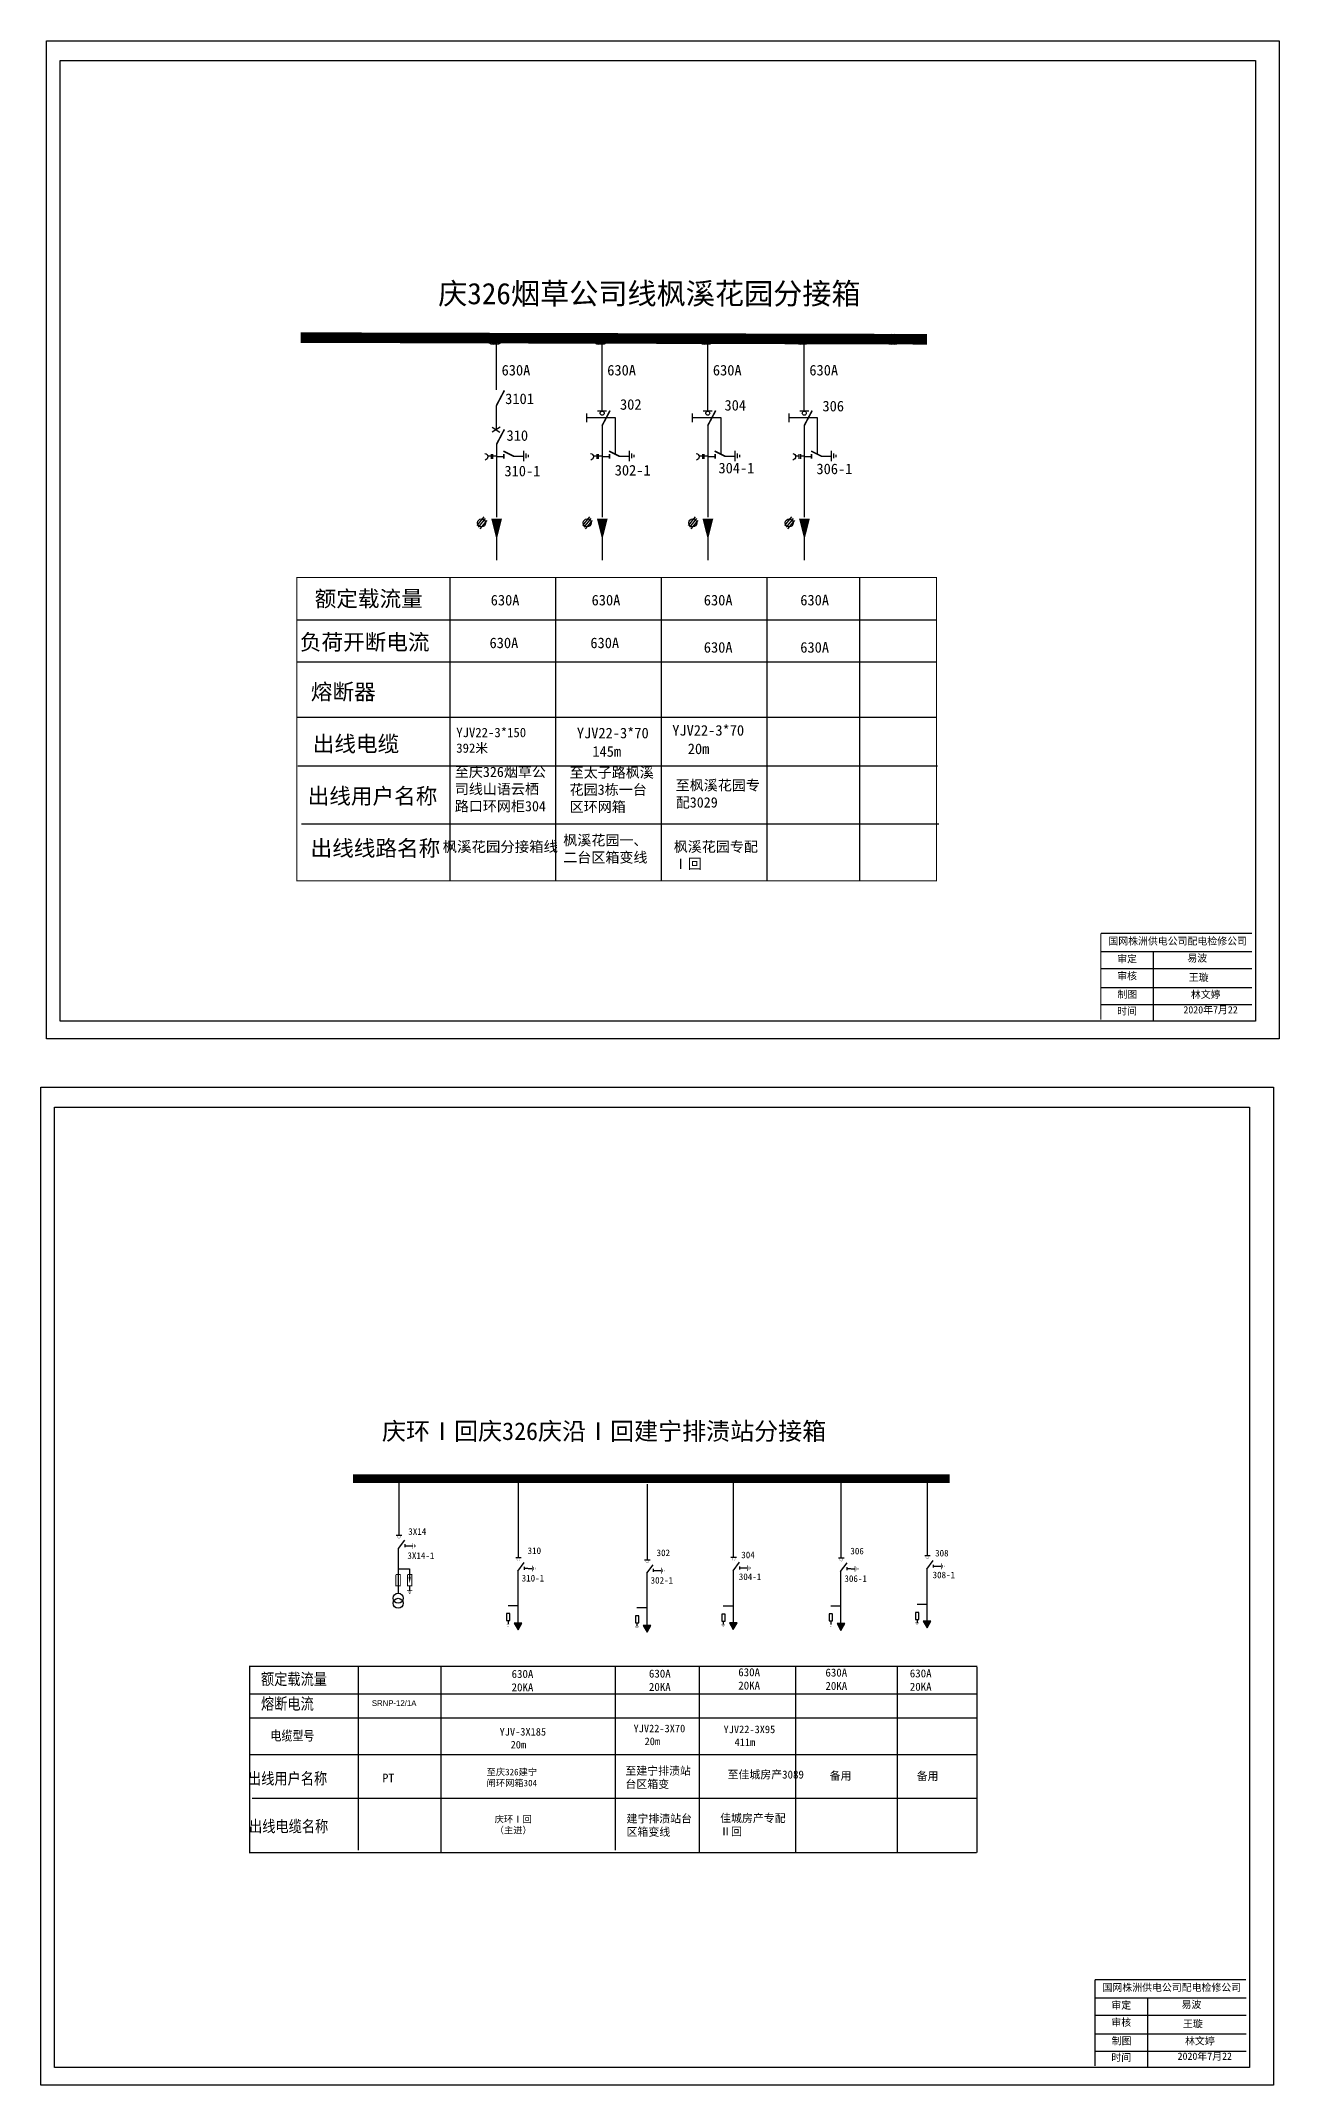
# Model space of a CAD drawing. Extents: x 386 to 1552, y -580 to 143.
# Drawn here: x 984.1 to 1265.4, y -346.5 to 117.8 of the extents above; entities that cross this region are included whole.
import ezdxf

# ---------------------------------------------------------------- set-up
doc = ezdxf.new("R2010")
doc.units = 0
doc.header["$LTSCALE"] = 0.774411
doc.linetypes.add('ACAD_ISO02W100', pattern=[15, 12, -3])
doc.layers.get('0').update_dxf_attribs({"linetype": 'CONTINUOUS'})
doc.layers.add('2', color=7, linetype='CONTINUOUS')
doc.layers.add('MiniCADLayer', color=7, linetype='CONTINUOUS', lineweight=20)
doc.styles.add('HZ', font='simkai.ttf')
doc.styles.add('hztxt_txtstyle_0.00_0_0', font='', dxfattribs={"bigfont": 'hztxt.shx'})
doc.styles.add('hztxt_txtstyle_1.32_0_0', font='', dxfattribs={"height": 1.32257, "bigfont": 'hztxt.shx'})
doc.styles.add('hztxt_txtstyle_2.50_0_0', font='', dxfattribs={"height": 2.5, "bigfont": 'hztxt.shx'})
doc.styles.add('hztxt_txtstyle_3.00_0_0', font='', dxfattribs={"height": 3, "bigfont": 'hztxt.shx'})
doc.styles.add('KaiTi_GB2312_txtstyle_2.00_0_0', font='simkai_0.ttf', dxfattribs={"height": 2})
doc.styles.get("Standard").update_dxf_attribs({"font": '', "height": 2.5})
doc.styles.add('STYLE1', font='txt.shx', dxfattribs={"height": 2.6})
doc.styles.add('字体', font='simkai_0.ttf', dxfattribs={"height": 2.5})
doc.styles.add('楷体_GB2312_txtstyle_3.00_0_0', font='simkai_0.ttf', dxfattribs={"height": 3})
doc.styles.get('hztxt_txtstyle_0.00_0_0').set_extended_font_data('hztxt')
doc.styles.get('hztxt_txtstyle_1.32_0_0').set_extended_font_data('hztxt')
doc.styles.get('hztxt_txtstyle_2.50_0_0').set_extended_font_data('hztxt')
doc.styles.get('hztxt_txtstyle_3.00_0_0').set_extended_font_data('hztxt')
doc.styles.get('Standard').set_extended_font_data('SimSun')

# ---------------------------------------------------------------- blocks, each defined once
blk = doc.blocks.new('JD')
for points in [[(-2, 0.2), (-2, -0.2), (2, 0.2), (2, -0.2)], [(1, -1.2), (1, -0.8), (-1, -1.2), (-1, -0.8)], [(-0.5, -1.8), (-0.5, -2.2), (0.5, -1.8), (0.5, -2.2)]]:
    blk.add_trace(points)

msp = doc.modelspace()

# ---------------------------------------------------------------- hatches: boundary and pattern name
for points in [[(1185.41, -242.65), (1186.29, -241.13), (1184.53, -241.13)], [(1092.5, -243.12), (1093.37, -241.6), (1091.62, -241.6)], [(1121.79, -243.61), (1122.67, -242.09), (1120.91, -242.09)], [(1141.38, -243.05), (1142.26, -241.53), (1140.5, -241.53)], [(1165.82, -243.21), (1166.7, -241.69), (1164.95, -241.69)]]:
    msp.add_hatch(color=0).paths.add_polyline_path(points)

# ---------------------------------------------------------------- linework, layer by layer
for p, q in [((1087.51, 48.81), (1087.51, 38.55)), ((1111.51, 48.81), (1111.51, 33.8)), ((1135.51, 48.81), (1135.51, 33.8)), ((1157.43, 48.81), (1157.43, 33.8)), ((1087.51, 35), (1087.51, 29.53)), ((1111.58, 30.52), (1111.58, 9.62)), ((1135.58, 30.52), (1135.58, 9.62)), ((1157.5, 30.52), (1157.5, 9.62)), ((1087.58, 26.31), (1087.58, 9.62)), ((1087.58, 23.44), (1089.24, 23.44)), ((1091.41, 23.48), (1093.67, 23.48)), ((1111.58, 23.44), (1113.24, 23.44)), ((1115.41, 23.48), (1117.67, 23.48)), ((1135.58, 23.44), (1137.24, 23.44)), ((1139.41, 23.48), (1141.67, 23.48)), ((1157.5, 23.44), (1159.16, 23.44)), ((1161.33, 23.48), (1163.59, 23.48)), ((1084.68, 9.67), (1083.09, 7.77)), ((1085.03, 9.3), (1083.44, 7.39)), ((1108.68, 9.67), (1107.09, 7.77)), ((1109.03, 9.3), (1107.44, 7.39)), ((1132.68, 9.67), (1131.09, 7.77)), ((1133.03, 9.3), (1131.44, 7.39)), ((1154.6, 9.67), (1153.01, 7.77)), ((1154.96, 9.3), (1153.36, 7.39)), ((1085.35, 8.91), (1083.76, 7)), ((1087.57, 8.41), (1087.57, -0.1)), ((1109.35, 8.91), (1107.76, 7)), ((1111.57, 8.41), (1111.57, -0.1)), ((1133.35, 8.91), (1131.76, 7)), ((1135.57, 8.41), (1135.57, -0.1)), ((1155.27, 8.91), (1153.68, 7)), ((1157.49, 8.41), (1157.49, -0.1)), ((1076.98, -4.06), (1076.98, -73)), ((1076.98, -4.06), (1076.98, -73)), ((1100.98, -4.06), (1100.98, -73)), ((1124.98, -4.06), (1124.98, -73)), ((1148.98, -4.06), (1148.98, -73)), ((1148.98, -4.06), (1148.98, -73)), ((1170.07, -4.06), (1170.07, -73)), ((1065.36, -208.74, -0.06), (1065.36, -221.63, -0.06)), ((1090.21, -237.54), (1092.37, -237.54)), ((1090.21, -241), (1090.21, -241.76)), ((1119.5, -238.02), (1121.66, -238.03)), ((1139.11, -237.67), (1141.27, -237.67)), ((1139.11, -241.13), (1139.11, -241.89)), ((1163.54, -237.62), (1165.69, -237.63)), ((1163.54, -241.08), (1163.54, -241.85)), ((1183.14, -237.27), (1185.3, -237.27)), ((1183.14, -240.73), (1183.14, -241.49)), ((1119.5, -241.48), (1119.5, -242.25)), ((1031.4, -251.38, -0.06), (1196.75, -251.38, -0.06)), ((1031.55, -293.68, -0.06), (1031.55, -251.38, -0.06)), ((1056.17, -251.58, -0.06), (1056.17, -293.14, -0.06)), ((1074.96, -251.58, -0.06), (1074.96, -293.77, -0.06)), ((1114.57, -251.58, -0.06), (1114.57, -293.14, -0.06)), ((1133.6, -251.58, -0.06), (1133.6, -293.68, -0.06)), ((1155.54, -251.58, -0.06), (1155.54, -293.68, -0.06)), ((1178.59, -251.58, -0.06), (1178.59, -293.68, -0.06)), ((1196.71, -251.58, -0.06), (1196.71, -293.68, -0.06)), ((1031.4, -257.62, -0.06), (1196.71, -257.62, -0.06)), ((1031.7, -263.12, -0.06), (1196.71, -263.12, -0.06)), ((1031.7, -271.39, -0.06), (1196.71, -271.39, -0.06)), ((1196.71, -281.38, -0.06), (1032.06, -281.38, -0.06)), ((1196.64, -293.76, -0.06), (1031.4, -293.76, -0.06))]:
    msp.add_line(p, q)
at = {"color": 0, "linetype": 'Continuous'}
for p, q in [((1086.62, 30.1), (1088.32, 28.95)), ((1088.39, 30.09), (1086.62, 28.93))]:
    msp.add_line(p, q, dxfattribs=at)
at = {"linetype": 'Continuous'}
for p, q in [((1093.73, 24.66), (1093.73, 22.38)), ((1094.26, 24.07), (1094.26, 23.02)), ((1094.79, 23.77), (1094.79, 23.28)), ((1117.73, 24.66), (1117.73, 22.38)), ((1118.26, 24.07), (1118.26, 23.02)), ((1118.79, 23.77), (1118.79, 23.28)), ((1141.73, 24.66), (1141.73, 22.38)), ((1142.26, 24.07), (1142.26, 23.02)), ((1142.79, 23.77), (1142.79, 23.28)), ((1163.65, 24.66), (1163.65, 22.38)), ((1164.18, 24.07), (1164.18, 23.02)), ((1164.71, 23.77), (1164.71, 23.28)), ((1042.23, -13.66), (1187.56, -13.66)), ((1042.23, -23.26), (1187.56, -23.26)), ((1042.23, -35.76), (1187.56, -35.76)), ((1042.45, -46.88), (1187.77, -46.88)), ((1043.25, -60.01), (1188.1, -60.01)), ((1224.9, -89.01), (1259.19, -89.01)), ((1236.8, -89.02), (1236.8, -104.59)), ((1224.9, -92.92), (1259.19, -92.92)), ((1224.9, -97.18), (1259.19, -97.18)), ((1224.9, -101.08), (1259.19, -101.08)), ((1223.59, -326.69), (1257.87, -326.69)), ((1235.49, -326.69), (1235.49, -342.27)), ((1223.59, -330.59), (1257.87, -330.59)), ((1223.59, -334.85), (1257.87, -334.85)), ((1223.59, -338.76), (1257.87, -338.76))]:
    msp.add_line(p, q, dxfattribs=at)
at = {"color": 7}
for p, q in [((1092.57, -226.69, -0.06), (1092.57, -209.55, -0.06)), ((1121.87, -227.17, -0.06), (1121.87, -210.03, -0.06)), ((1141.45, -226.62, -0.06), (1141.45, -209.41, -0.06)), ((1165.9, -226.77, -0.06), (1165.9, -209.63, -0.06)), ((1185.49, -226.22, -0.06), (1185.49, -209.01, -0.06))]:
    msp.add_line(p, q, dxfattribs=at)
at = {"color": 0}
for p, q in [((1064.8, -221.57, -0.06), (1066.07, -221.57, -0.06)), ((1065.22, -224.64, -0.06), (1065.22, -234.85, -0.06)), ((1066.73, -223.66, -0.06), (1066.73, -224.32, -0.06)), ((1066.75, -224, -0.06), (1067.59, -224, -0.06)), ((1067.68, -224.02, -0.06), (1068.56, -224.02, -0.06)), ((1091.94, -226.69, -0.06), (1093.21, -226.69, -0.06)), ((1121.24, -227.17, -0.06), (1122.51, -227.17, -0.06)), ((1140.83, -226.62, -0.06), (1142.09, -226.62, -0.06)), ((1165.27, -226.77, -0.06), (1166.54, -226.77, -0.06)), ((1184.86, -226.22, -0.06), (1186.13, -226.22, -0.06)), ((1065.21, -229.22, -0.06), (1067.85, -229.22, -0.06)), ((1067.85, -229.22, -0.06), (1067.85, -231.15, -0.06)), ((1092.44, -229.76, -0.06), (1092.44, -241.87, -0.06)), ((1093.87, -228.78, -0.06), (1093.87, -229.44, -0.06)), ((1093.89, -229.11, -0.06), (1094.73, -229.11, -0.06)), ((1094.81, -229.13, -0.06), (1095.7, -229.13, -0.06)), ((1121.73, -230.25, -0.06), (1121.73, -242.36, -0.06)), ((1123.17, -229.26, -0.06), (1123.17, -229.92, -0.06)), ((1123.18, -229.6, -0.06), (1124.03, -229.6, -0.06)), ((1124.11, -229.62, -0.06), (1125, -229.62, -0.06)), ((1141.32, -229.69, -0.06), (1141.32, -241.8, -0.06)), ((1142.76, -228.71, -0.06), (1142.76, -229.37, -0.06)), ((1142.77, -229.04, -0.06), (1143.62, -229.04, -0.06)), ((1143.69, -229.05, -0.06), (1144.58, -229.05, -0.06)), ((1165.76, -229.85, -0.06), (1165.76, -241.96, -0.06)), ((1167.2, -228.86, -0.06), (1167.2, -229.52, -0.06)), ((1167.22, -229.2, -0.06), (1168.06, -229.2, -0.06)), ((1168.14, -229.22, -0.06), (1169.03, -229.22, -0.06)), ((1185.35, -229.29, -0.06), (1185.35, -241.4, -0.06)), ((1186.79, -228.31, -0.06), (1186.79, -228.97, -0.06)), ((1186.8, -228.64, -0.06), (1187.65, -228.64, -0.06)), ((1187.72, -228.65, -0.06), (1188.61, -228.65, -0.06)), ((1067.85, -233.17, -0.06), (1067.85, -234.16, -0.06))]:
    msp.add_line(p, q, dxfattribs=at)
at = {"linetype": 'Continuous'}
for points in [[(985.38, 117.81), (1265.39, 117.81), (1265.39, -108.83), (985.38, -108.83)], [(988.47, 113.32), (1259.99, 113.32), (1259.99, -104.81), (988.47, -104.81)], [(984.07, -119.86), (1264.07, -119.86), (1264.07, -346.51), (984.07, -346.51)], [(987.16, -124.35), (1258.68, -124.35), (1258.68, -342.48), (987.16, -342.48)]]:
    msp.add_lwpolyline(points, close=True, dxfattribs=at)
for points, const_width in [([(1043.09, 50.41), (1185.39, 50.04)], 2.4), ([(1087.58, 35.01), (1089.38, 38.43)], 0.36), ([(1110.52, 33.75), (1112.64, 33.75)], 0.36), ([(1111.58, 30.43), (1113.38, 33.85)], 0.36), ([(1134.52, 33.75), (1136.64, 33.75)], 0.36), ([(1135.58, 30.43), (1137.38, 33.85)], 0.36), ([(1156.44, 33.75), (1158.56, 33.75)], 0.36), ([(1157.5, 30.43), (1159.3, 33.85)], 0.36), ([(1087.58, 26.16), (1089.38, 29.58)], 0.36), ([(1089.15, 24.64), (1091.55, 23.44)], 0.36), ([(1089.24, 23.99), (1089.24, 22.88)], 0.36), ([(1113.15, 24.64), (1115.55, 23.44)], 0.36), ([(1113.24, 23.99), (1113.24, 22.88)], 0.36), ([(1137.15, 24.64), (1139.55, 23.44)], 0.36), ([(1137.24, 23.99), (1137.24, 22.88)], 0.36), ([(1159.07, 24.64), (1161.47, 23.44)], 0.36), ([(1159.16, 23.99), (1159.16, 22.88)], 0.36), ([(1089.75, -241.77), (1090.63, -241.77)], 0.0619), ([(1089.86, -241.99), (1090.52, -241.99)], 0.0619), ([(1090.04, -242.26), (1090.35, -242.26)], 0.0619), ([(1119.05, -242.25), (1119.92, -242.25)], 0.0619), ([(1119.15, -242.47), (1119.82, -242.47)], 0.0619), ([(1119.34, -242.75), (1119.65, -242.75)], 0.0619), ([(1138.66, -241.9), (1139.53, -241.9)], 0.0619), ([(1138.76, -242.12), (1139.43, -242.12)], 0.0619), ([(1138.95, -242.39), (1139.25, -242.39)], 0.0619), ([(1163.08, -241.85), (1163.95, -241.85)], 0.0619), ([(1163.18, -242.07), (1163.85, -242.07)], 0.0619), ([(1163.37, -242.35), (1163.68, -242.35)], 0.0619), ([(1182.69, -241.5), (1183.56, -241.5)], 0.0619), ([(1182.79, -241.72), (1183.46, -241.72)], 0.0619), ([(1182.98, -241.99), (1183.29, -241.99)], 0.0619)]:
    msp.add_lwpolyline(points, dxfattribs=dict(const_width=const_width))
for points in [[(1108.04, 33.21), (1108.04, 31.2)], [(1132.04, 33.21), (1132.04, 31.2)], [(1153.96, 33.21), (1153.96, 31.2)], [(1086.37, 23.46), (1085.61, 23.46)], [(1086.37, 23.96), (1086.37, 22.87)], [(1086.71, 23.96), (1086.71, 22.87)], [(1087.58, 23.46), (1086.71, 23.46)], [(1110.37, 23.46), (1109.61, 23.46)], [(1110.37, 23.96), (1110.37, 22.87)], [(1110.71, 23.96), (1110.71, 22.87)], [(1111.58, 23.46), (1110.71, 23.46)], [(1134.37, 23.46), (1133.61, 23.46)], [(1134.37, 23.96), (1134.37, 22.87)], [(1134.71, 23.96), (1134.71, 22.87)], [(1135.58, 23.46), (1134.71, 23.46)], [(1156.29, 23.46), (1155.53, 23.46)], [(1156.29, 23.96), (1156.29, 22.87)], [(1156.63, 23.96), (1156.63, 22.87)], [(1157.5, 23.46), (1156.63, 23.46)], [(1090.62, -239.4), (1089.86, -239.4), (1089.86, -241), (1090.62, -241), (1090.62, -239.42)], [(1119.92, -239.88), (1119.15, -239.88), (1119.15, -241.48), (1119.92, -241.48), (1119.92, -239.9)], [(1139.52, -239.53), (1138.76, -239.53), (1138.76, -241.13), (1139.52, -241.13), (1139.52, -239.55)], [(1163.95, -239.48), (1163.19, -239.48), (1163.19, -241.08), (1163.95, -241.08), (1163.95, -239.51)], [(1183.55, -239.13), (1182.79, -239.13), (1182.79, -240.73), (1183.55, -240.73), (1183.55, -239.15)]]:
    msp.add_lwpolyline(points)
at = {"linetype": 'ACAD_ISO02W100'}
for points in [[(1114.62, 24), (1114.62, 32.21), (1108.04, 32.21)], [(1138.62, 24), (1138.62, 32.21), (1132.04, 32.21)], [(1160.54, 24), (1160.54, 32.21), (1153.96, 32.21)]]:
    msp.add_lwpolyline(points, dxfattribs=at)
for points, format in [([(1084.96, 24.07, -0.877934), (1084.99, 22.61)], "xyb"), ([(1108.96, 24.07, -0.877934), (1108.99, 22.61)], "xyb"), ([(1132.96, 24.07, -0.877934), (1132.99, 22.61)], "xyb"), ([(1154.89, 24.07, -0.877934), (1154.91, 22.61)], "xyb"), ([(1087.61, 9.31, 2.46, 0, 0), (1087.61, 4.43, 0, 0, 0)], "xyseb"), ([(1111.61, 9.31, 2.46, 0, 0), (1111.61, 4.43, 0, 0, 0)], "xyseb"), ([(1135.61, 9.31, 2.46, 0, 0), (1135.61, 4.43, 0, 0, 0)], "xyseb"), ([(1157.54, 9.31, 2.46, 0, 0), (1157.54, 4.43, 0, 0, 0)], "xyseb"), ([(1090.21, -237.54, 0, 0, 0), (1090.21, -239.81, 0.206, 0, 0), (1090.21, -240.54, 0, 0, 0)], "xyseb"), ([(1119.5, -238.02, 0, 0, 0), (1119.5, -240.3, 0.206, 0, 0), (1119.5, -241.03, 0, 0, 0)], "xyseb"), ([(1139.11, -237.67, 0, 0, 0), (1139.11, -239.94, 0.206, 0, 0), (1139.11, -240.68, 0, 0, 0)], "xyseb"), ([(1163.54, -237.62, 0, 0, 0), (1163.54, -239.9, 0.206, 0, 0), (1163.54, -240.63, 0, 0, 0)], "xyseb"), ([(1183.14, -237.27, 0, 0, 0), (1183.14, -239.54, 0.206, 0, 0), (1183.14, -240.28, 0, 0, 0)], "xyseb")]:
    msp.add_lwpolyline(points, format=format)
at = {"linetype": 'Continuous'}
for points, const_width in [([(1076.98, -4.06), (1042.23, -4.06), (1042.23, -73), (1187.56, -73), (1187.56, -4.06), (1076.98, -4.06)], 0.24), ([(1224.88, -84.89), (1224.88, -104.53)], 0.275), ([(1224.9, -84.89), (1259.19, -84.89)], 0.275), ([(1223.57, -322.56), (1223.57, -342.2)], 0.275), ([(1223.59, -322.56), (1257.87, -322.56)], 0.275)]:
    msp.add_lwpolyline(points, dxfattribs=dict(at, const_width=const_width))
at = {"const_width": 2, "elevation": -0.06}
msp.add_lwpolyline([(1054.98, -208.74), (1190.54, -208.74)], dxfattribs=at)
at = {"color": 0, "elevation": -0.06}
for points, const_width in [([(1064.8, -221.57), (1066.07, -221.57)], 0.108), ([(1091.94, -226.69), (1093.21, -226.69)], 0.108), ([(1121.24, -227.17), (1122.51, -227.17)], 0.108), ([(1140.83, -226.62), (1142.09, -226.62)], 0.108), ([(1165.27, -226.77), (1166.54, -226.77)], 0.108), ([(1184.86, -226.22), (1186.13, -226.22)], 0.108), ([(1064.7, -230.54), (1064.7, -233.1), (1065.73, -233.1), (1065.73, -230.54), (1064.73, -230.54)], 0.217), ([(1067.33, -230.54), (1067.33, -233.1), (1068.36, -233.1), (1068.36, -230.54), (1067.37, -230.54)], 0.217)]:
    msp.add_lwpolyline(points, dxfattribs=dict(at, const_width=const_width))
at = {"color": 0, "const_width": 0.0539, "elevation": -0.06}
for points in [[(1065.08, -221.93, 1), (1065.78, -221.93, 1)], [(1092.22, -227.04, 1), (1092.92, -227.04, 1)], [(1121.52, -227.53, 1), (1122.22, -227.53, 1)], [(1141.1, -226.97, 1), (1141.8, -226.97, 1)], [(1165.55, -227.13, 1), (1166.25, -227.13, 1)], [(1185.14, -226.57, 1), (1185.84, -226.57, 1)]]:
    msp.add_lwpolyline(points, format="xyb", close=True, dxfattribs=at)
at = {"color": 0, "elevation": -0.06}
msp.add_lwpolyline([(1067.85, -231.11, 0.506, 0, 0), (1067.85, -232.56, 0, 0, 0)], format="xyseb", dxfattribs=at)
for points in [[(1185.41, -242.65), (1186.29, -241.13), (1184.53, -241.13)], [(1092.5, -243.12), (1093.37, -241.6), (1091.62, -241.6)], [(1121.79, -243.61), (1122.67, -242.09), (1120.91, -242.09)], [(1141.38, -243.05), (1142.26, -241.53), (1140.5, -241.53)], [(1165.82, -243.21), (1166.7, -241.69), (1164.95, -241.69)]]:
    msp.add_lwpolyline(points, close=True, dxfattribs=at)
for centre, radius in [((1086.82, 50.01), 1.19), ((1087.56, 50.01), 1.19), ((1110.82, 50.01), 1.19), ((1111.56, 50.01), 1.19), ((1134.82, 50.01), 1.19), ((1135.56, 50.01), 1.19), ((1156.74, 50.01), 1.19), ((1157.48, 50.01), 1.19), ((1177.29, 50.01), 1.19), ((1178.03, 50.01), 1.19), ((1111.58, 33.25), 0.461), ((1135.58, 33.25), 0.461), ((1157.5, 33.25), 0.461), ((1084.18, 8.34), 0.909), ((1108.18, 8.34), 0.909), ((1132.18, 8.34), 0.909), ((1154.1, 8.34), 0.909)]:
    msp.add_circle(centre, radius)
at = {"color": 0}
for centre in [(1065.25, -235.93, -0.06), (1065.25, -237.07, -0.06)]:
    msp.add_circle(centre, 1.14, dxfattribs=at)
at = {"layer": '2', "color": 0}
for p, q in [((1065.3, -224.65, -0.06), (1066.76, -222.7, -0.06)), ((1185.35, -229.29, -0.06), (1186.81, -227.34, -0.06)), ((1092.44, -229.76, -0.06), (1093.9, -227.81, -0.06)), ((1121.73, -230.25, -0.06), (1123.19, -228.3, -0.06)), ((1141.32, -229.69, -0.06), (1142.78, -227.74, -0.06)), ((1165.76, -229.85, -0.06), (1167.22, -227.9, -0.06))]:
    msp.add_line(p, q, dxfattribs=at)

# ---------------------------------------------------------------- block references
at = {"color": 0, "xscale": 0.3297305593027886, "yscale": 0.3297305593027886, "zscale": 0.3297305593611308, "rotation": 90}
for p in [(1068.58, -224.04, -0.06), (1095.71, -229.16, -0.06), (1125.01, -229.65, -0.06), (1144.59, -229.07, -0.06), (1169.04, -229.25, -0.06), (1188.63, -228.67, -0.06)]:
    msp.add_blockref('JD', p, dxfattribs=at)
at = {"color": 0, "xscale": 0.3036991993994889, "yscale": 0.3036991993576521, "zscale": 0.3036991994115678}
msp.add_blockref('JD', (1067.86, -234.21, -0.06), dxfattribs=at)

# ---------------------------------------------------------------- texts
for s, height, style, p in [('庆326烟草公司线枫溪花园分接箱', 4.8545, 'HZ', (1074.32, 57.99)), ('额定载流量', 3.6, 'HZ', (1046.27, -10.69)), ('负荷开断电流', 3.6, 'HZ', (1042.91, -20.54)), ('熔断器', 3.6, 'HZ', (1045.4, -31.84)), ('出线电缆', 3.6, 'HZ', (1045.84, -43.65)), ('出线用户名称', 3.6, 'HZ', (1044.68, -55.51)), ('出线线路名称', 3.6, 'HZ', (1045.34, -67.36)), ('额定载流量', 3, 'hztxt_txtstyle_3.00_0_0', (1034.07, -255.88, -0.06)), ('熔断电流', 3, 'hztxt_txtstyle_3.00_0_0', (1034.07, -261.49, -0.06)), ('电缆型号', 2.5, 'hztxt_txtstyle_2.50_0_0', (1036.22, -268.48, -0.06)), ('出线用户名称', 3, 'hztxt_txtstyle_3.00_0_0', (1031.12, -278.47, -0.06)), ('出线电缆名称', 3, 'hztxt_txtstyle_3.00_0_0', (1031.36, -289.33, -0.06))]:
    msp.add_text(s, height=height, dxfattribs=dict(style=style)).set_placement(p)
for s, height, p in [('630A', 2.4, (1088.74, 41.82)), ('630A', 2.4, (1112.74, 41.82)), ('630A', 2.4, (1136.74, 41.82)), ('630A', 2.4, (1158.66, 41.82)), ('3101', 2.4, (1089.55, 35.32)), ('302', 2.4, (1115.64, 34.03)), ('304', 2.4, (1139.38, 33.85)), ('306', 2.4, (1161.64, 33.66)), ('310', 2.4, (1089.86, 26.98)), ('310-1', 2.4, (1089.38, 18.92)), ('302-1', 2.4, (1114.44, 19.09)), ('304-1', 2.4, (1138.01, 19.59)), ('306-1', 2.4, (1160.27, 19.4)), ('630A', 2.4, (1086.27, -10.41)), ('630A', 2.4, (1109.19, -10.41)), ('630A', 2.4, (1134.68, -10.41)), ('630A', 2.4, (1156.6, -10.41)), ('630A', 2.4, (1086, -20.12)), ('630A', 2.4, (1108.91, -20.12)), ('630A', 2.4, (1134.68, -21.14)), ('630A', 2.4, (1156.6, -21.14)), ('YJV22-3*70', 2.4, (1105.84, -40.6)), ('YJV22-3*70', 2.4, (1127.51, -39.99)), ('145m', 2.4, (1109.36, -44.79)), ('20m', 2.4, (1131.04, -44.18)), ('YJV22-3X70', 1.725, (1118.72, -266.36)), ('YJV-3X185', 1.725, (1088.29, -267.11)), ('20m', 1.725, (1090.79, -270.04)), ('20m', 1.725, (1121.22, -269.29)), ('YJV22-3X95', 1.725, (1139.17, -266.56)), ('411m', 1.725, (1141.66, -269.49))]:
    msp.add_text(s, height=height).set_placement(p)
at = {"color": 7, "linetype": 'Continuous', "insert": (1078.44, -38.22), "char_height": 2.1211, "width": 36.1838, "attachment_point": 1, "style": '字体'}
msp.add_mtext('\\A1;YJV22-3*150\\P392{\\fSimSun|b0|i0|c134|p2;米}', dxfattribs=at)
at = {"color": 0, "linetype": 'Continuous', "char_height": 2.3371, "attachment_point": 1, "style": 'STYLE1'}
for s, insert, width in [('{\\fSimSun|b0|i0|c134|p2;至庆326烟草公司线山语云栖路口环网柜304}', (1078.11, -47.05), 21.7796), ('{\\fSimSun|b0|i0|c134|p2;至太子路枫溪花园3栋一台区环网箱}', (1104.2, -47.19), 19.079), ('{\\fSimSun|b0|i0|c134|p2;至枫溪花园专配3029}', (1128.3, -50.09), 19.079), ('{\\fSimSun|b0|i0|c134|p2;枫溪花园一、二台区箱变线}', (1102.75, -62.58), 21.5293), ('{\\fSimSun|b0|i0|c134|p2;枫溪花园专配Ⅰ回}', (1127.85, -64.04), 19.079)]:
    msp.add_mtext(s, dxfattribs=dict(at, insert=insert, width=width))
at = {"color": 0, "insert": (1075.36, -64.01), "char_height": 2.4, "width": 30.4477, "attachment_point": 1, "style": '字体'}
msp.add_mtext('{\\fSimSun|b0|i0|c134|p2;枫溪花园分接箱线}', dxfattribs=at)
at = {"linetype": 'Continuous', "attachment_point": 1}
for s, insert, char_height, width, style in [('国网株洲供电公司配电检修公司', (1226.58, -85.83), 1.6492, 45.0885, '字体'), ('审定', (1228.59, -89.87), 1.649, 12.8977, '字体'), ('{\\fSimSun|b0|i0|c134|p2;易波}', (1244.54, -89.69), 1.6492, 12.8977, '字体'), ('审核', (1228.59, -93.75), 1.649, 12.8977, '字体'), ('{\\fSimSun|b0|i0|c134|p2;王璇}', (1244.86, -94.07), 1.6492, 18.171, '字体'), ('制图', (1228.67, -97.94), 1.649, 12.8977, '字体'), ('时间', (1228.59, -101.73), 1.649, 12.8977, '字体'), ('林文婷', (1245.33, -97.97), 1.649, 21.3238, '楷体_GB2312_txtstyle_3.00_0_0'), ('{\\fSimSun|b0|i0|c134|p2;PT}', (1061.66, -275.76, -0.06), 1.9986, 19.414, 'hztxt_txtstyle_0.00_0_0'), ('国网株洲供电公司配电检修公司', (1225.26, -323.5), 1.6492, 45.0885, '字体'), ('审定', (1227.27, -327.54), 1.649, 12.8977, '字体'), ('{\\fSimSun|b0|i0|c134|p2;易波}', (1243.22, -327.36), 1.6492, 12.8977, '字体'), ('审核', (1227.27, -331.43), 1.649, 12.8977, '字体'), ('{\\fSimSun|b0|i0|c134|p2;王璇}', (1243.54, -331.74), 1.6492, 18.171, '字体'), ('制图', (1227.36, -335.62), 1.649, 12.8977, '字体'), ('林文婷', (1244.01, -335.65), 1.649, 21.3238, '楷体_GB2312_txtstyle_3.00_0_0'), ('时间', (1227.27, -339.4), 1.649, 12.8977, '字体')]:
    msp.add_mtext(s, dxfattribs=dict(at, insert=insert, char_height=char_height, width=width, style=style))
at = {"color": 7, "linetype": 'Continuous', "true_color": 0xffffff, "char_height": 1.6492, "width": 17.0614, "attachment_point": 1, "style": '楷体_GB2312_txtstyle_3.00_0_0'}
for insert in [(1243.64, -101.44), (1242.32, -339.12)]:
    msp.add_mtext('{\\fSimSun|b0|i0|c134|p2;2020年7月22}', dxfattribs=dict(at, insert=insert))
at = {"attachment_point": 1}
for s, insert, char_height, width, style in [('{\\fSimSun|b0|i0|c134|p2;庆环Ⅰ回庆326庆沿Ⅰ回建宁排渍站分接箱     }', (1061.57, -195.97), 4, 113.3637, 'hztxt_txtstyle_0.00_0_0'), ('SRNP-12/1A', (1059.26, -259.08), 1.323, 8.0873, 'hztxt_txtstyle_1.32_0_0'), ('{\\fSimSun|b0|i0|c134|p2;至庆326建宁闸环网箱304}', (1085.34, -274.64), 1.5, 12.9685, 'hztxt_txtstyle_0.00_0_0')]:
    msp.add_mtext(s, dxfattribs=dict(at, insert=insert, char_height=char_height, width=width, style=style))
at = {"color": 1, "linetype": 'Continuous', "width": 16.878, "attachment_point": 1, "style": 'hztxt_txtstyle_0.00_0_0'}
for s, insert, char_height in [('{\\fSimSun|b0|i0|c134|p2;\\C0;3X14}', (1067.54, -220.02), 1.5), ('{\\fSimSun|b0|i0|c134|p2;\\C0;3X14-1}', (1067.34, -225.49), 1.5), ('{\\fSimSun|b0|i0|c134|p2;\\C0;310}', (1094.65, -224.37), 1.5), ('{\\fSimSun|b0|i0|c134|p2;\\C0;302}', (1123.95, -224.85), 1.5), ('{\\fSimSun|b0|i0|c134|p2;\\C0;304}', (1143.2, -225.33), 1.5), ('{\\fSimSun|b0|i0|c134|p2;\\C0;306}', (1167.98, -224.45), 1.5), ('{\\fSimSun|b0|i0|c134|p2;\\C0;308}', (1187.23, -224.93), 1.5), ('{\\fSimSun|b0|i0|c134|p2;\\C0;310-1}', (1093.3, -230.62), 1.5), ('{\\fSimSun|b0|i0|c134|p2;\\C0;302-1}', (1122.59, -231.11), 1.5), ('{\\fSimSun|b0|i0|c134|p2;\\C0;304-1}', (1142.63, -230.28), 1.5), ('{\\fSimSun|b0|i0|c134|p2;\\C0;306-1}', (1166.63, -230.71), 1.5), ('{\\fSimSun|b0|i0|c134|p2;\\C0;308-1}', (1186.66, -229.88), 1.5), ('{\\fSimSun|b0|i0|c134|p2;\\C0;630A\\P20KA}', (1091.01, -252.21, -0.06), 1.8172), ('{\\fSimSun|b0|i0|c134|p2;\\C0;630A\\P20KA}', (1122.21, -252.12, -0.11), 1.8172), ('{\\fSimSun|b0|i0|c134|p2;\\C0;630A\\P20KA}', (1142.51, -251.81, -0.06), 1.8172), ('{\\fSimSun|b0|i0|c134|p2;\\C0;630A\\P20KA}', (1162.31, -251.89, -0.11), 1.8172), ('{\\fSimSun|b0|i0|c134|p2;\\C0;630A\\P20KA}', (1181.48, -252.08, -0.17), 1.8172), ('{\\fSimSun|b0|i0|c134|p2;\\C0;至建宁排渍站台区箱变}', (1116.88, -274.21), 1.8172), ('{\\fSimSun|b0|i0|c134|p2;\\C0;至佳城房产3089}', (1140.08, -275.06), 1.8172), ('{\\fSimSun|b0|i0|c134|p2;\\C0;备用}', (1163.27, -275.34), 1.8172), ('{\\fSimSun|b0|i0|c134|p2;\\C0;备用}', (1183.05, -275.4, -0.06), 1.8172), ('{\\fSimSun|b0|i0|c134|p2;\\C0;建宁排渍站台区箱变线}', (1117.13, -285.06), 1.8172), ('{\\fSimSun|b0|i0|c134|p2;\\C0;佳城房产专配Ⅱ回}', (1138.39, -284.96), 1.8172)]:
    msp.add_mtext(s, dxfattribs=dict(at, insert=insert, char_height=char_height))
at = {"layer": 'MiniCADLayer', "color": 7, "ltscale": 1.21456, "insert": (1087.18, -285.36), "char_height": 1.5, "attachment_point": 1, "style": 'KaiTi_GB2312_txtstyle_2.00_0_0'}
msp.add_mtext('{\\fSimSun|b0|i0|c134|p2;\\C256;庆环Ⅰ回\\P（主进）}', dxfattribs=at)

doc.saveas('drawing.dxf')
